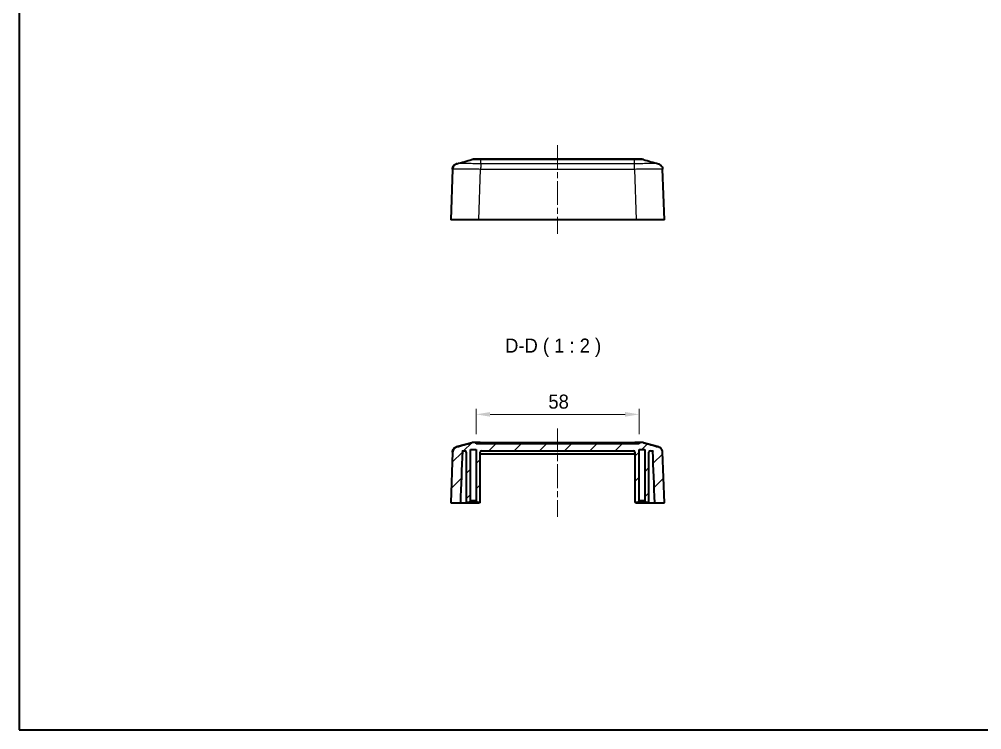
# Model space of a CAD drawing. Header units: millimetres. Extents: x 0 to 3058, y 0 to 562.
# Drawn here: x 1203 to 1545.4, y 0 to 252.9 of the extents above; entities that cross this region are included whole.
import ezdxf

# ---------------------------------------------------------------- set-up
doc = ezdxf.new("R2010")
doc.units = ezdxf.units.MM
doc.header["$LTSCALE"] = 1.5
doc.linetypes.add('CHAIN', pattern=[0.3543, 0.2362, -0.0295, 0.0591, -0.0295])
doc.layers.get('Defpoints').update_dxf_attribs({"lineweight": 25})
for name, color, linetype, lineweight in [('Border (ISO)', 7, 'Continuous', 35), ('Centerline (ISO)', 131, 'Continuous', 18), ('Dimension (ISO)', 7, 'Continuous', 18), ('Dimension (ISO) @ 1', 7, 'Continuous', 18), ('Hatch (ISO)', 1, 'Continuous', 18), ('Symbol (ISO)', 7, 'Continuous', 18), ('Visible (ISO)', 7, 'Continuous', 35), ('Visible Narrow (ISO)', 7, 'Continuous', 25)]:
    doc.layers.add(name, color=color, linetype=linetype, lineweight=lineweight)
doc.styles.add('Note Text (TK)', font='')
doc.styles.get('Note Text (TK)').set_extended_font_data('MS PGothic')
doc.dimstyles.new('Default - Method 1b (TK)', dxfattribs={"dimscale": 1.5, "dimtxt": 2.5, "dimasz": 2.5, "dimexe": 1, "dimexo": 1.5, "dimgap": 1, "dimtad": 1, "dimtoh": 1, "dimrnd": 1e-08, "dimdsep": 46, "dimtxsty": 'Note Text (TK)', "dimcen": 0.09, "dimdle": 5, "dimclrd": 100, "dimclre": 100, "dimclrt": 7, "dimadec": 1, "dimazin": 1, "dimtfac": 1, "dimtmove": 0, "dimatfit": 3, "dimfxl": 1, "dimtolj": 1, "dimlwd": -1, "dimlwe": -1, "dimarcsym": 0})

# ---------------------------------------------------------------- blocks, each defined once
blk = doc.blocks.new('図面枠 tk図枠')
at = {"layer": 'Border (ISO)'}
for p, q in [((14.5, 289), (14.5, 8)), ((14.5, 8), (405.5, 8))]:
    blk.add_line(p, q, dxfattribs=at)
blk = doc.blocks.new('*D58')
at = {"layer": 'Defpoints', "color": 0}
for p in [(1423.52, 112.24), (1365.52, 102.24), (1423.52, 102.24)]:
    blk.add_point(p, dxfattribs=at)
at = {"layer": 'Dimension (ISO)', "color": 100}
for p, q in [((1365.52, 105.24), (1365.52, 114.24)), ((1423.52, 105.24), (1423.52, 114.24)), ((1370.52, 112.24), (1418.52, 112.24))]:
    blk.add_line(p, q, dxfattribs=at)
for points in [[(1370.52, 113.07), (1370.52, 111.41), (1365.52, 112.24)], [(1418.52, 113.07), (1418.52, 111.41), (1423.52, 112.24)]]:
    blk.add_solid(points, dxfattribs=at)
at = {"layer": 'Dimension (ISO)', "color": 7, "insert": (1391.24, 116.74), "char_height": 5, "attachment_point": 4, "style": 'Note Text (TK)'}
blk.add_mtext('\\A1;58', dxfattribs=at)

msp = doc.modelspace()

# ---------------------------------------------------------------- hatches: boundary and pattern name
at = {"layer": 'Hatch (ISO)'}
h = msp.add_hatch(dxfattribs=at)
h.set_pattern_fill('ANSI31', color=256, scale=50.8, style=0)
h.set_pattern_definition([(45, (1174, -16), (-4.49013, 4.49013), [])])
edge = h.paths.add_edge_path()
edge.add_line((1423.0179, 80.9407), (1423.5179, 81.4407))
edge.add_line((1423.5179, 81.4407), (1423.5179, 99.7407))
edge.add_line((1423.5179, 99.7407), (1425.5179, 99.7407))
edge.add_line((1425.5179, 99.7407), (1425.5179, 81.4407))
edge.add_line((1425.5179, 81.4407), (1426.0179, 80.9407))
edge.add_line((1426.0179, 80.9407), (1427.0179, 80.9407))
edge.add_line((1427.0179, 80.9407), (1427.0179, 98.7407))
edge.add_ellipse((1427.5179, 98.7407), major_axis=(-0.5, 0), ratio=1, start_angle=270, end_angle=360, ccw=False)
edge.add_line((1427.5179, 99.2407), (1428.2892, 99.2407))
edge.add_spline(control_points=[(1428.2892, 99.2407), (1428.3018, 99.2407), (1428.3142, 99.2384), (1428.3382, 99.2292), (1428.3494, 99.2222), (1428.3685, 99.2043), (1428.3761, 99.1937), (1428.3869, 99.1702), (1428.3899, 99.1576), (1428.3904, 99.1447)], knot_values=[-0.01545278, -0.01545278, -0.01545278, -0.01545278, -0.01169435, -0.01169435, -0.00775185, -0.00775185, -0.0038615, -0.0038615, 0, 0, 0, 0], degree=3, periodic=0)
edge.add_ellipse((1422.9187, 69.0872), major_axis=(-6.604, 189.1143), ratio=0.03487826, start_angle=330.043159, end_angle=347.68275, ccw=False)
edge.add_line((1429.1037, 80.7407), (1432.5179, 80.7407))
edge.add_line((1432.5179, 80.7407), (1431.8878, 98.784))
edge.add_spline(control_points=[(1431.8878, 98.784), (1431.8822, 98.9446), (1431.8572, 99.104), (1431.7697, 99.4132), (1431.7075, 99.562), (1431.4996, 99.9282), (1431.328, 100.1274), (1430.9181, 100.4488), (1430.6837, 100.5679), (1430.4331, 100.6388)], knot_values=[-0.25267851, -0.25267851, -0.25267851, -0.25267851, -0.20446815, -0.20446815, -0.15625779, -0.15625779, -0.07812889, -0.07812889, 0, 0, 0, 0], degree=3, periodic=0)
edge.add_line((1430.4331, 100.6388), (1425.0339, 102.1653))
edge.add_spline(control_points=[(1425.0339, 102.1653), (1424.9455, 102.1903), (1424.8554, 102.2091), (1424.6734, 102.2344), (1424.5816, 102.2407), (1424.4898, 102.2407)], knot_values=[-0.05512783, -0.05512783, -0.05512783, -0.05512783, -0.02756391, -0.02756391, 0, 0, 0, 0], degree=3, periodic=0)
edge.add_line((1424.4898, 102.2407), (1423.5179, 102.2407))
edge.add_line((1423.5179, 102.2407), (1423.5179, 101.7407))
edge.add_line((1423.5179, 101.7407), (1365.5179, 101.7407))
edge.add_line((1365.5179, 101.7407), (1365.5179, 102.2407))
edge.add_line((1365.5179, 102.2407), (1364.5459, 102.2407))
edge.add_spline(control_points=[(1364.5459, 102.2407), (1364.4541, 102.2407), (1364.3623, 102.2344), (1364.1803, 102.2091), (1364.0902, 102.1903), (1364.0018, 102.1653)], knot_values=[-0.05512783, -0.05512783, -0.05512783, -0.05512783, -0.02756391, -0.02756391, 0, 0, 0, 0], degree=3, periodic=0)
edge.add_line((1364.0018, 102.1653), (1358.6026, 100.6388))
edge.add_spline(control_points=[(1358.6026, 100.6388), (1358.448, 100.5951), (1358.2992, 100.5329), (1358.0196, 100.3742), (1357.89, 100.2783), (1357.5839, 99.9891), (1357.4313, 99.775), (1357.2169, 99.3003), (1357.157, 99.0443), (1357.1479, 98.784)], knot_values=[-0.25267851, -0.25267851, -0.25267851, -0.25267851, -0.20446815, -0.20446815, -0.15625779, -0.15625779, -0.07812889, -0.07812889, 0, 0, 0, 0], degree=3, periodic=0)
edge.add_line((1357.1479, 98.784), (1356.5179, 80.7407))
edge.add_line((1356.5179, 80.7407), (1359.932, 80.7407))
edge.add_ellipse((1366.117, 69.0872), major_axis=(6.604, 189.1143), ratio=0.03487826, start_angle=12.31725, end_angle=29.956841, ccw=False)
edge.add_spline(control_points=[(1360.6453, 99.1447), (1360.6458, 99.1565), (1360.6484, 99.1682), (1360.658, 99.1911), (1360.6654, 99.2021), (1360.6841, 99.2206), (1360.6953, 99.228), (1360.7199, 99.2381), (1360.7331, 99.2407), (1360.7465, 99.2407)], knot_values=[-0.01546104, -0.01546104, -0.01546104, -0.01546104, -0.01190666, -0.01190666, -0.00798292, -0.00798292, -0.00400588, -0.00400588, 0, 0, 0, 0], degree=3, periodic=0)
edge.add_line((1360.7465, 99.2407), (1361.5179, 99.2407))
edge.add_ellipse((1361.5179, 98.7407), major_axis=(0, 0.5), ratio=1, start_angle=270, end_angle=360, ccw=False)
edge.add_line((1362.0179, 98.7407), (1362.0179, 80.9407))
edge.add_line((1362.0179, 80.9407), (1363.0179, 80.9407))
edge.add_line((1363.0179, 80.9407), (1363.5179, 81.4407))
edge.add_line((1363.5179, 81.4407), (1363.5179, 99.7407))
edge.add_line((1363.5179, 99.7407), (1365.5179, 99.7407))
edge.add_line((1365.5179, 99.7407), (1365.5179, 81.4407))
edge.add_line((1365.5179, 81.4407), (1366.0179, 80.9407))
edge.add_line((1366.0179, 80.9407), (1367.0179, 80.9407))
edge.add_line((1367.0179, 80.9407), (1367.0179, 98.7407))
edge.add_ellipse((1367.5179, 98.7407), major_axis=(-0.5, 0), ratio=1, start_angle=270, end_angle=360, ccw=False)
edge.add_line((1367.5179, 99.2407), (1421.5179, 99.2407))
edge.add_ellipse((1421.5179, 98.7407), major_axis=(0, 0.5), ratio=1, start_angle=270, end_angle=360, ccw=False)
edge.add_line((1422.0179, 98.7407), (1422.0179, 80.9407))
edge.add_line((1422.0179, 80.9407), (1423.0179, 80.9407))

# ---------------------------------------------------------------- linework, layer by layer
at = {"layer": 'Centerline (ISO)', "linetype": 'CHAIN', "ltscale": 23.990969}
for p, q in [((1394.5179, 207.9998), (1394.5179, 176.4998)), ((1394.5179, 107.2407), (1394.5179, 75.7407))]:
    msp.add_line(p, q, dxfattribs=at)
at = {"layer": 'Visible (ISO)'}
for p, q in [((1364.5458, 202.9998), (1364.5459, 202.9998)), ((1367.1899, 202.9998), (1364.5458, 202.9998)), ((1421.8459, 202.9998), (1367.1899, 202.9998)), ((1424.4899, 202.9998), (1421.8459, 202.9998)), ((1424.4899, 202.9998), (1424.4898, 202.9998)), ((1357.148, 199.5438), (1356.5179, 181.4998)), ((1432.5179, 181.4998), (1431.8878, 199.5431)), ((1366.5118, 181.4998), (1356.5179, 181.4998)), ((1422.5239, 181.4998), (1366.5118, 181.4998)), ((1432.5179, 181.4998), (1422.5239, 181.4998)), ((1364.0018, 102.1653), (1358.6026, 100.6388)), ((1363.5179, 81.4407), (1363.5179, 99.7407)), ((1363.5179, 99.7407), (1365.5179, 99.7407)), ((1365.5179, 102.2407), (1364.5459, 102.2407)), ((1365.5179, 101.7407), (1365.5179, 102.2407)), ((1367.0179, 102.2407), (1365.5179, 102.2407)), ((1423.5179, 101.7407), (1365.5179, 101.7407)), ((1365.5179, 99.7407), (1365.5179, 81.4407)), ((1367.0179, 102.2407), (1422.0179, 102.2407)), ((1423.5179, 102.2407), (1422.0179, 102.2407)), ((1424.4898, 102.2407), (1423.5179, 102.2407)), ((1423.5179, 102.2407), (1423.5179, 101.7407)), ((1423.5179, 81.4407), (1423.5179, 99.7407)), ((1423.5179, 99.7407), (1425.5179, 99.7407)), ((1430.4331, 100.6388), (1425.0339, 102.1653)), ((1425.5179, 99.7407), (1425.5179, 81.4407)), ((1357.1479, 98.784), (1356.5179, 80.7407)), ((1360.7465, 99.2407), (1361.5179, 99.2407)), ((1362.0179, 98.7407), (1362.0179, 80.9407)), ((1367.0179, 80.9407), (1367.0179, 98.7407)), ((1367.0179, 98.2407), (1367.127, 98.2407)), ((1367.127, 98.2407), (1421.9087, 98.2407)), ((1367.5179, 99.2407), (1421.5179, 99.2407)), ((1421.9087, 98.2407), (1422.0179, 98.2407)), ((1422.0179, 98.7407), (1422.0179, 80.9407)), ((1427.0179, 80.9407), (1427.0179, 98.7407)), ((1427.5179, 99.2407), (1428.2892, 99.2407)), ((1432.5179, 80.7407), (1431.8878, 98.784)), ((1356.5179, 80.7407), (1359.932, 80.7407)), ((1359.932, 80.7407), (1366.5159, 80.7407)), ((1362.0179, 80.9407), (1363.0179, 80.9407)), ((1363.0179, 80.9407), (1363.5179, 81.4407)), ((1363.0179, 80.9407), (1366.0179, 80.9407)), ((1365.5179, 81.4407), (1363.5179, 81.4407)), ((1365.5179, 81.4407), (1366.0179, 80.9407)), ((1366.0179, 80.9407), (1367.0179, 80.9407)), ((1366.9679, 80.7407), (1366.5159, 80.7407)), ((1366.9679, 80.7407), (1366.9679, 80.9407)), ((1422.0179, 80.9407), (1423.0179, 80.9407)), ((1422.0679, 80.9407), (1422.0679, 80.7407)), ((1422.5198, 80.7407), (1422.0679, 80.7407)), ((1422.5198, 80.7407), (1429.1037, 80.7407)), ((1423.0179, 80.9407), (1423.5179, 81.4407)), ((1423.0179, 80.9407), (1426.0179, 80.9407)), ((1425.5179, 81.4407), (1423.5179, 81.4407)), ((1425.5179, 81.4407), (1426.0179, 80.9407)), ((1426.0179, 80.9407), (1427.0179, 80.9407)), ((1429.1037, 80.7407), (1432.5179, 80.7407))]:
    msp.add_line(p, q, dxfattribs=at)
for centre, radius, start, end in [((1364.5458, 200.9998), 2, 90, 105.76907), ((1424.4899, 200.9998), 2, 74.23093, 90), ((1367.5179, 199.4998), 0.5, 137.739636, 137.741858), ((1421.5179, 199.4998), 0.5, 42.258146, 42.260364), ((1364.5458, 100.2407), 2, 90, 105.76907), ((1424.4899, 100.2407), 2, 74.23093, 90), ((1361.5179, 98.7407), 0.5, 0, 90), ((1367.5179, 98.7407), 0.5, 90, 180), ((1421.5179, 98.7407), 0.5, 0, 90), ((1427.5179, 98.7407), 0.5, 90, 180)]:
    msp.add_arc(centre, radius, start, end, dxfattribs=at)
for centre, major_axis, start_param, end_param in [((1366.117, 69.0872), (6.604, 189.1143), 1.41239937, 1.51035389), ((1422.9187, 69.0872), (-6.604, 189.1143), 4.77283142, 4.87078594)]:
    msp.add_ellipse(centre, major_axis=major_axis, ratio=0.03487826, start_param=start_param, end_param=end_param, dxfattribs=at)
for points in [[(1358.628, 201.4123), (1360.42, 201.916), (1362.2126, 202.4192), (1364.0022, 202.9245)], [(1425.0335, 202.9245), (1426.8231, 202.4192), (1428.6157, 201.916), (1430.4077, 201.4123)], [(1357.148, 199.5438), (1357.1539, 199.711), (1357.1809, 199.8774), (1357.2281, 200.0379)], [(1357.148, 199.5438), (1357.1537, 199.7089), (1357.1801, 199.8732), (1357.2262, 200.0318)], [(1358.628, 100.6532), (1360.42, 101.1568), (1362.2126, 101.66), (1364.0022, 102.1654)], [(1425.0335, 102.1654), (1426.8231, 101.66), (1428.6157, 101.1568), (1430.4077, 100.6532)]]:
    msp.add_open_spline(points, degree=3, dxfattribs=at)
for points, knots in [([(1358.628, 201.4123), (1358.589, 201.4014), (1358.5443, 201.3878), (1358.4349, 201.3488), (1358.3703, 201.3238), (1358.2052, 201.2444), (1358.1043, 201.1915), (1357.8439, 201.0021), (1357.6774, 200.8658), (1357.3835, 200.4426), (1357.262, 200.2051), (1357.1695, 199.7993), (1357.1524, 199.672), (1357.148, 199.5438)], [1.1895557276, 1.1895557276, 1.1895557276, 1.1895557276, 1.2013546587, 1.2013546587, 1.2131535899, 1.2131535899, 1.2249525211, 1.2249525211, 1.2367514522, 1.2367514522, 1.2450579971, 1.2450579971, 1.2485503834, 1.2485503834, 1.2485503834, 1.2485503834]), ([(1357.148, 199.5438), (1357.1555, 199.7583), (1357.1993, 199.9692), (1357.3371, 200.353), (1357.4332, 200.5191), (1357.6527, 200.8221), (1357.7743, 200.9369), (1358.0221, 201.141), (1358.1352, 201.2056), (1358.3185, 201.3015), (1358.3896, 201.3308), (1358.5092, 201.3762), (1358.5575, 201.3917), (1358.6092, 201.407), (1358.6188, 201.4098), (1358.628, 201.4123)], [0.0007079765, 0.0007079765, 0.0007079765, 0.0007079765, 0.0065517303, 0.0065517303, 0.0130354433, 0.0130354433, 0.0215596129, 0.0215596129, 0.0333871341, 0.0333871341, 0.0452146553, 0.0452146553, 0.0570421765, 0.0570421765, 0.0598455825, 0.0598455825, 0.0598455825, 0.0598455825]), ([(1430.4077, 201.4123), (1430.4467, 201.4014), (1430.4914, 201.3878), (1430.6008, 201.3488), (1430.6654, 201.3238), (1430.8305, 201.2444), (1430.9314, 201.1915), (1431.1918, 201.0021), (1431.3583, 200.8658), (1431.6522, 200.4426), (1431.7737, 200.2051), (1431.8662, 199.7993), (1431.8833, 199.672), (1431.8877, 199.5438)], [1.1895557278, 1.1895557278, 1.1895557278, 1.1895557278, 1.201354659, 1.201354659, 1.2131535902, 1.2131535902, 1.2249525213, 1.2249525213, 1.2367514525, 1.2367514525, 1.2450579973, 1.2450579973, 1.2485503836, 1.2485503836, 1.2485503836, 1.2485503836]), ([(1358.6026, 100.6388), (1358.448, 100.5951), (1358.2992, 100.5329), (1358.0196, 100.3742), (1357.89, 100.2783), (1357.5839, 99.9891), (1357.4313, 99.775), (1357.2169, 99.3003), (1357.157, 99.0443), (1357.1479, 98.784)], [-0.252678506, -0.252678506, -0.252678506, -0.252678506, -0.204468148, -0.204468148, -0.156257789, -0.156257789, -0.078128895, -0.078128895, 0, 0, 0, 0]), ([(1358.628, 100.6532), (1358.589, 100.6423), (1358.5443, 100.6287), (1358.4349, 100.5897), (1358.3703, 100.5647), (1358.2052, 100.4853), (1358.1043, 100.4324), (1357.8439, 100.243), (1357.6774, 100.1066), (1357.3835, 99.6834), (1357.262, 99.446), (1357.1695, 99.0402), (1357.1524, 98.9129), (1357.148, 98.7847)], [1.1895557276, 1.1895557276, 1.1895557276, 1.1895557276, 1.2013546587, 1.2013546587, 1.2131535899, 1.2131535899, 1.2249525211, 1.2249525211, 1.2367514522, 1.2367514522, 1.2450579971, 1.2450579971, 1.2485503834, 1.2485503834, 1.2485503834, 1.2485503834]), ([(1357.148, 98.7847), (1357.1553, 98.9946), (1357.196, 99.2032), (1357.268, 99.4005), (1357.34, 99.5978), (1357.4434, 99.7836), (1357.5731, 99.9488), (1357.7027, 100.114), (1357.8586, 100.2587), (1358.0331, 100.3756), (1358.2075, 100.4925), (1358.4005, 100.5817), (1358.6026, 100.6388)], [0, 0, 0, 0, 0.250000063, 0.250000063, 0.250000063, 0.500000125, 0.500000125, 0.500000125, 0.750000188, 0.750000188, 0.750000188, 0.999937874, 0.999937874, 0.999937874, 0.999937874]), ([(1364.5459, 102.2407), (1364.4541, 102.2407), (1364.3623, 102.2344), (1364.1803, 102.2091), (1364.0902, 102.1903), (1364.0018, 102.1653)], [-0.0551278262, -0.0551278262, -0.0551278262, -0.0551278262, -0.0275639131, -0.0275639131, 0, 0, 0, 0]), ([(1425.0339, 102.1653), (1424.9455, 102.1903), (1424.8554, 102.2091), (1424.6734, 102.2344), (1424.5816, 102.2407), (1424.4898, 102.2407)], [-0.0551278262, -0.0551278262, -0.0551278262, -0.0551278262, -0.0275639131, -0.0275639131, 0, 0, 0, 0]), ([(1431.8877, 98.7847), (1431.8802, 98.9993), (1431.8364, 99.2101), (1431.6986, 99.5939), (1431.6024, 99.76), (1431.3828, 100.0632), (1431.2612, 100.178), (1431.0136, 100.3819), (1430.9004, 100.4466), (1430.7172, 100.5424), (1430.646, 100.5718), (1430.5263, 100.6172), (1430.4779, 100.6327), (1430.4262, 100.648), (1430.4168, 100.6507), (1430.4077, 100.6532)], [0.0007084953, 0.0007084953, 0.0007084953, 0.0007084953, 0.0065523317, 0.0065523317, 0.0130362213, 0.0130362213, 0.0215559458, 0.0215559458, 0.0333547734, 0.0333547734, 0.0451536009, 0.0451536009, 0.0569524285, 0.0569524285, 0.0597026333, 0.0597026333, 0.0597026333, 0.0597026333]), ([(1431.8878, 98.784), (1431.8822, 98.9446), (1431.8572, 99.104), (1431.7697, 99.4132), (1431.7075, 99.562), (1431.4996, 99.9282), (1431.328, 100.1274), (1430.9181, 100.4488), (1430.6837, 100.5679), (1430.4331, 100.6388)], [-0.252678506, -0.252678506, -0.252678506, -0.252678506, -0.204468148, -0.204468148, -0.156257789, -0.156257789, -0.078128895, -0.078128895, 0, 0, 0, 0]), ([(1360.6453, 99.1447), (1360.6458, 99.1565), (1360.6484, 99.1682), (1360.658, 99.1911), (1360.6654, 99.2021), (1360.6841, 99.2206), (1360.6953, 99.228), (1360.7199, 99.2381), (1360.7331, 99.2407), (1360.7465, 99.2407)], [-0.0154610448, -0.0154610448, -0.0154610448, -0.0154610448, -0.0119066645, -0.0119066645, -0.0079829167, -0.0079829167, -0.0040058824, -0.0040058824, 0, 0, 0, 0]), ([(1428.2892, 99.2407), (1428.3018, 99.2407), (1428.3142, 99.2384), (1428.3382, 99.2292), (1428.3494, 99.2222), (1428.3685, 99.2043), (1428.3761, 99.1937), (1428.3869, 99.1702), (1428.3899, 99.1576), (1428.3904, 99.1447)], [-0.0154527813, -0.0154527813, -0.0154527813, -0.0154527813, -0.0116943529, -0.0116943529, -0.0077518522, -0.0077518522, -0.0038615035, -0.0038615035, 0, 0, 0, 0])]:
    msp.add_open_spline(points, degree=3, knots=knots, dxfattribs=at)
at = {"layer": 'Visible Narrow (ISO)'}
for p, q in [((1367.1928, 202.9244), (1421.8429, 202.9244)), ((1367.1928, 201.3979), (1367.1928, 202.9244)), ((1421.8429, 202.9244), (1421.8429, 202.9244)), ((1421.8429, 201.3979), (1421.8429, 202.9244)), ((1366.5118, 181.4998), (1367.1418, 199.5431)), ((1367.1418, 199.5431), (1421.8939, 199.5431)), ((1421.8429, 201.3979), (1367.1928, 201.3979)), ((1421.8938, 199.5438), (1422.5239, 181.4998)), ((1367.0179, 101.7407), (1367.0179, 102.2407)), ((1422.0179, 102.2407), (1422.0179, 101.7407)), ((1367.127, 98.2407), (1367.1565, 99.0863)), ((1367.2226, 99.1442), (1421.8131, 99.1442)), ((1421.8792, 99.0863), (1421.9087, 98.2407)), ((1366.5159, 80.7407), (1366.5229, 80.9407)), ((1422.5128, 80.9407), (1422.5198, 80.7407))]:
    msp.add_line(p, q, dxfattribs=at)
for centre, major_axis, start_param, end_param in [((1367.1665, 99.1407), (6.6039, -0.0035), 2.51652157, 2.98317809), ((1421.8692, 99.1407), (6.6039, 0.0035), 0.15841511, 0.62507152)]:
    msp.add_ellipse(centre, major_axis=major_axis, ratio=0.00052783, start_param=start_param, end_param=end_param, dxfattribs=at)
for points, knots in [([(1364.0022, 202.9245), (1364.0077, 202.9261), (1364.0511, 202.9274), (1364.2069, 202.9294), (1364.3133, 202.9302), (1364.5331, 202.931), (1364.6293, 202.9312), (1364.8015, 202.9314), (1364.8716, 202.9314), (1365.0917, 202.9314), (1365.2519, 202.9313), (1365.7019, 202.9305), (1366.0067, 202.9296), (1366.6073, 202.9273), (1366.9012, 202.926), (1367.1928, 202.9244)], [-0.411060305, -0.411060305, -0.411060305, -0.411060305, -0.340294035, -0.340294035, -0.274097019, -0.274097019, -0.232723884, -0.232723884, -0.206865675, -0.206865675, -0.155149256, -0.155149256, -0.072402986, -0.072402986, 0, 0, 0, 0]), ([(1367.1928, 202.9244), (1367.1923, 202.9494), (1367.1918, 202.9682), (1367.1911, 202.9872), (1367.1909, 202.9919), (1367.1905, 202.9966), (1367.1904, 202.9978), (1367.1902, 202.999), (1367.1901, 202.9993), (1367.19, 202.9997), (1367.1899, 202.9998), (1367.1899, 202.9998), (1367.1899, 202.9998), (1367.1899, 202.9998)], [-0.0548634317, -0.0548634317, -0.0548634317, -0.0548634317, -0.027299279, -0.027299279, -0.0135209998, -0.0135209998, -0.0066314615, -0.0066314615, -0.0031854724, -0.0031854724, 0, 0, 0.0002558258, 0.0002558258, 0.0002558258, 0.0002558258]), ([(1421.8429, 202.9244), (1421.8434, 202.9494), (1421.8439, 202.9682), (1421.8448, 202.9934), (1421.8453, 202.9997), (1421.8458, 202.9998), (1421.8458, 202.9998), (1421.8459, 202.9998)], [0, 0, 0, 0, 0.0275641608, 0.0275641608, 0.0548724684, 0.0548724684, 0.0551282943, 0.0551282943, 0.0551282943, 0.0551282943]), ([(1421.8429, 202.9244), (1422.1385, 202.926), (1422.4363, 202.9274), (1422.9775, 202.9294), (1423.2217, 202.9302), (1423.5951, 202.931), (1423.7323, 202.9312), (1423.9411, 202.9314), (1424.018, 202.9314), (1424.237, 202.9314), (1424.3702, 202.9313), (1424.6727, 202.9305), (1424.8143, 202.9296), (1424.9855, 202.9274), (1425.0281, 202.9261), (1425.0335, 202.9245)], [-0.41352633, -0.41352633, -0.41352633, -0.41352633, -0.340125406, -0.340125406, -0.273961194, -0.273961194, -0.232608561, -0.232608561, -0.206763165, -0.206763165, -0.155072374, -0.155072374, -0.072367108, -0.072367108, -0.002671263, -0.002671263, -0.002671263, -0.002671263]), ([(1357.148, 199.5438), (1357.1488, 199.5666), (1357.2742, 199.5865), (1357.8079, 199.6207), (1358.2486, 199.6337), (1359.1969, 199.6456), (1359.6169, 199.6479), (1360.3106, 199.6479), (1360.5517, 199.6473), (1361.2083, 199.6443), (1361.641, 199.641), (1362.8205, 199.6288), (1363.5941, 199.6176), (1365.2885, 199.5872), (1366.2206, 199.567), (1367.1419, 199.5438)], [0.00070849, 0.00070849, 0.00070849, 0.00070849, 0.21874667, 0.21874667, 0.46874286, 0.46874286, 0.62499048, 0.62499048, 0.70311429, 0.70311429, 0.82811239, 0.82811239, 1.02810934, 1.02810934, 1.24927249, 1.24927249, 1.24927249, 1.24927249]), ([(1367.1928, 201.3979), (1366.3991, 201.4164), (1365.5963, 201.4326), (1364.14, 201.4568), (1363.4765, 201.4656), (1362.4647, 201.4754), (1362.0936, 201.478), (1361.5302, 201.4804), (1361.3234, 201.4808), (1360.7282, 201.4808), (1360.3677, 201.479), (1359.5533, 201.4696), (1359.1744, 201.4593), (1358.7722, 201.4355), (1358.6719, 201.4246), (1358.6281, 201.4124)], [-1.24998097, -1.24998097, -1.24998097, -1.24998097, -1.02810934, -1.02810934, -0.82811239, -0.82811239, -0.70311429, -0.70311429, -0.62499048, -0.62499048, -0.46874286, -0.46874286, -0.21874667, -0.21874667, -0.05984558, -0.05984558, -0.05984558, -0.05984558]), ([(1367.1928, 201.3979), (1367.1885, 201.3408), (1367.1843, 201.2515), (1367.18, 201.1345), (1367.1758, 201.0176), (1367.1715, 200.8729), (1367.1673, 200.7076), (1367.1631, 200.5423), (1367.1588, 200.3565), (1367.1546, 200.1591), (1367.1503, 199.9618), (1367.1461, 199.7531), (1367.1418, 199.5431)], [0, 0, 0, 0, 0.25000324, 0.25000324, 0.25000324, 0.50000648, 0.50000648, 0.50000648, 0.75000972, 0.75000972, 0.75000972, 1.00001296, 1.00001296, 1.00001296, 1.00001296]), ([(1430.4075, 201.4123), (1430.3626, 201.4249), (1430.2586, 201.436), (1429.8976, 201.4568), (1429.6141, 201.4657), (1429.0212, 201.4754), (1428.762, 201.478), (1428.2979, 201.4804), (1428.1092, 201.4808), (1427.5171, 201.4808), (1427.0798, 201.479), (1425.8617, 201.4696), (1425.0413, 201.4593), (1423.4165, 201.4321), (1422.625, 201.4162), (1421.8429, 201.3979)], [-1.18955573, -1.18955573, -1.18955573, -1.18955573, -1.027515, -1.027515, -0.82763367, -0.82763367, -0.70270783, -0.70270783, -0.62462918, -0.62462918, -0.46847189, -0.46847189, -0.21862021, -0.21862021, 0, 0, 0, 0]), ([(1421.8939, 199.5431), (1421.8896, 199.7531), (1421.8854, 199.9618), (1421.8811, 200.1591), (1421.8769, 200.3565), (1421.8726, 200.5423), (1421.8684, 200.7076), (1421.8642, 200.8729), (1421.8599, 201.0176), (1421.8557, 201.1345), (1421.8514, 201.2515), (1421.8472, 201.3408), (1421.8429, 201.3979)], [0, 0, 0, 0, 0.25000324, 0.25000324, 0.25000324, 0.50000648, 0.50000648, 0.50000648, 0.75000972, 0.75000972, 0.75000972, 1.00001296, 1.00001296, 1.00001296, 1.00001296]), ([(1421.8938, 199.5438), (1422.8016, 199.5666), (1423.7206, 199.5866), (1425.6113, 199.6207), (1426.5677, 199.6337), (1427.9878, 199.6456), (1428.4976, 199.6479), (1429.1877, 199.6479), (1429.4076, 199.6473), (1429.9482, 199.6443), (1430.2502, 199.641), (1430.9402, 199.6288), (1431.2697, 199.6177), (1431.7566, 199.5872), (1431.8869, 199.567), (1431.8877, 199.5438)], [0.0007085, 0.0007085, 0.0007085, 0.0007085, 0.21862021, 0.21862021, 0.46847189, 0.46847189, 0.62462918, 0.62462918, 0.70270783, 0.70270783, 0.82763367, 0.82763367, 1.027515, 1.027515, 1.24854987, 1.24854987, 1.24854987, 1.24854987])]:
    msp.add_open_spline(points, degree=3, knots=knots, dxfattribs=at)
msp.add_open_spline([(1425.0339, 102.1653), (1425.0338, 102.1653), (1425.0337, 102.1654), (1425.0335, 102.1654)], degree=3, dxfattribs=at)

# ---------------------------------------------------------------- block references
at = {"xscale": 2, "yscale": 2, "zscale": 2}
msp.add_blockref('図面枠 tk図枠', (1174, -16), dxfattribs=at)

# ---------------------------------------------------------------- texts
at = {"layer": 'Symbol (ISO)', "color": 7, "insert": (1375.8513, 132.7091), "char_height": 5, "attachment_point": 7, "style": 'Note Text (TK)'}
msp.add_mtext('D-D ( 1 : 2 )', dxfattribs=at)

# ---------------------------------------------------------------- dimensions: what is measured, and where the dimension line sits
at = {"layer": 'Dimension (ISO) @ 1', "color": 100}
dim = msp.add_linear_dim(base=(1423.5179, 112.2407), p1=(1365.5179, 102.2407), p2=(1423.5179, 102.2407), dimstyle='Default - Method 1b (TK)', override={"dimscale": 1, "dimtxt": 5, "dimasz": 5, "dimexe": 2, "dimexo": 3, "dimgap": 2, "dimtoh": 0, "dimdec": 2, "dimcen": 0.18, "dimtol": 0, "dimlim": 0, "dimtp": 0, "dimtm": 0, "dimtdec": 2, "dimtix": 0, "dimtofl": 0, "dimtmove": 0, "dimatfit": 1}, dxfattribs=at)
dim.commit()
dim.dimension.update_dxf_attribs({"geometry": '*D58', "text_midpoint": (1394.5179, 112.2407), "dimtype": 128})

doc.saveas('drawing.dxf')
